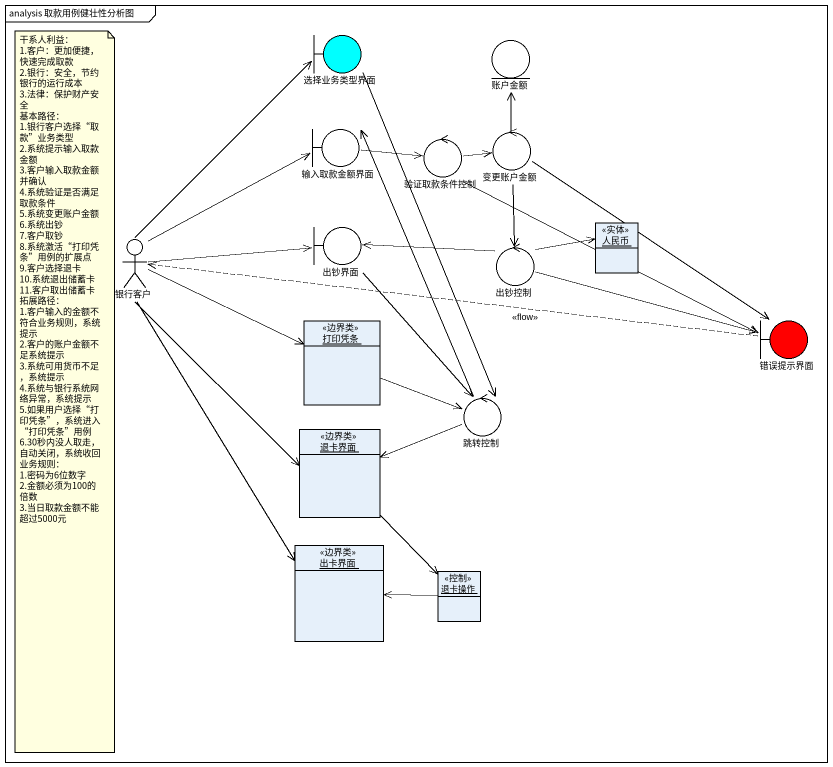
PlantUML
@startuml
mainframe analysis 取款用例健壮性分析图
allowmixing
hide circle
hide empty members
boundary 选择业务类型界面 #00FFFF
entity 账户金额
boundary 输入取款金额界面
control 验证取款条件控制
control 变更账户金额
actor 银行客户
boundary 出钞界面
object 人民币 <<实体>>
control 出钞控制
object 打印凭条 <<边界类>>
boundary 错误提示界面 #FF0000
control 跳转控制
object 退卡界面 <<边界类>>
object 出卡界面 <<边界类>>
object 退卡操作 <<控制>>
选择业务类型界面 --> 跳转控制
输入取款金额界面 -right-> 验证取款条件控制
验证取款条件控制 -right-> 变更账户金额
验证取款条件控制 -right-> 错误提示界面
变更账户金额 -up-> 账户金额
变更账户金额 --> 出钞控制
变更账户金额 --> 错误提示界面
银行客户 -up-> 选择业务类型界面
银行客户 -right-> 输入取款金额界面
银行客户 -right-> 出钞界面
银行客户 -right-> 打印凭条
银行客户 --> 退卡界面
银行客户 --> 出卡界面
出钞界面 --> 跳转控制
出钞控制 -left-> 出钞界面
出钞控制 -right-> 人民币
出钞控制 -right-> 错误提示界面
打印凭条 -right-> 跳转控制
错误提示界面 .left.> 银行客户 : <<flow>>
跳转控制 -up-> 输入取款金额界面
跳转控制 -left-> 退卡界面
退卡界面 --> 退卡操作
退卡操作 -left-> 出卡界面
note as N1
  干系人利益：
  1.客户：更加便捷，快速完成取款
  2.银行：安全，节约银行的运行成本
  3.法律：保护财产安全
  基本路径：
  1.银行客户选择“取款”业务类型
  2.系统提示输入取款金额
  3.客户输入取款金额并确认
  4.系统验证是否满足取款条件
  5.系统变更账户金额
  6.系统出钞
  7.客户取钞
  8.系统激活“打印凭条”用例的扩展点
  9.客户选择退卡
  10.系统退出储蓄卡
  11.客户取出储蓄卡
  拓展路径：
  1.客户输入的金额不符合业务规则，系统提示
  2.客户的账户金额不足系统提示
  3.系统可用货币不足，系统提示
  4.系统与银行系统网络异常，系统提示
  5.如果用户选择“打印凭条”，系统进入“打印凭条”用例
  6.30秒内没人取走，自动关闭，系统收回
  业务规则：
  1.密码为6位数字
  2.金额必须为100的倍数
  3.当日取款金额不能超过5000元
end note
@enduml
